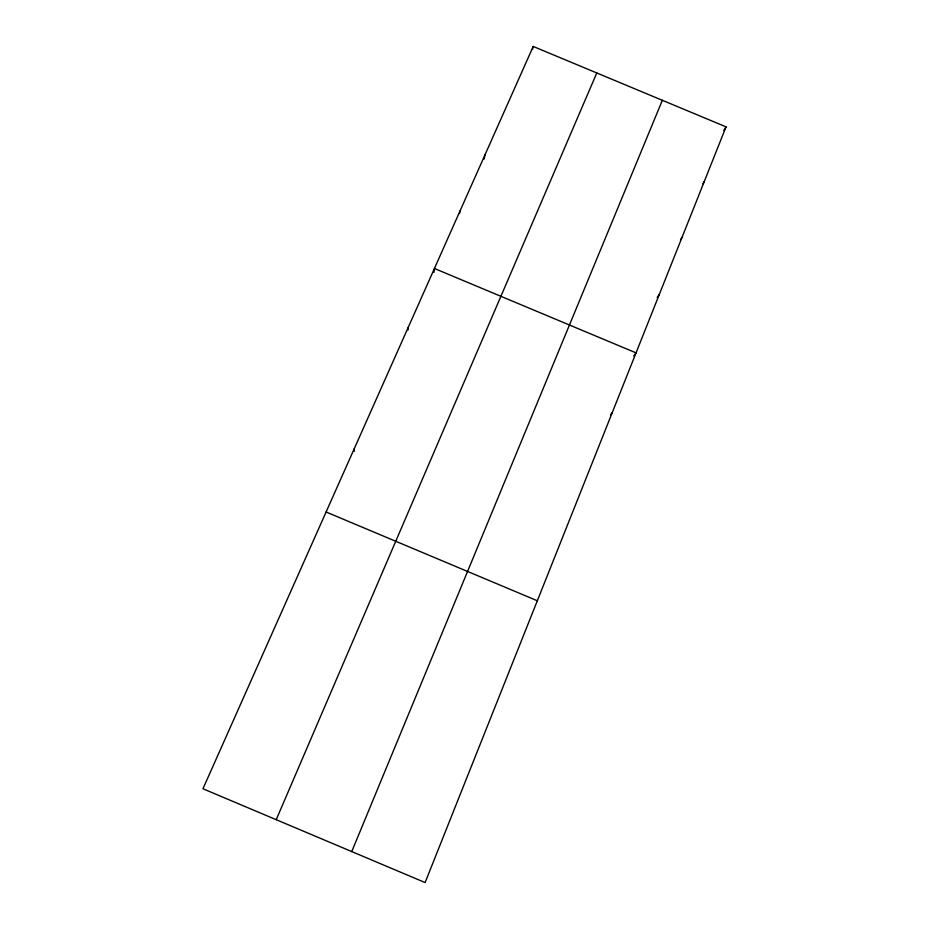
<?xml version="1.0" encoding="UTF-8"?>
<svg xmlns="http://www.w3.org/2000/svg" width="929" height="929" viewBox="0 0 929 929"><rect width="100%" height="100%" fill="white"/><g stroke="black" fill="none" stroke-linecap="round" stroke-linejoin="round"><path stroke-width="1.39" d="M408.086 329.946L408.296 327.24M433.948 272.36L434.261 269.782M459.565 213.565L459.96 211.092M484.148 159.056L484.926 154.969M532.561 49.249L533.211 46.45L726.037 126.855L425.11 882.55L202.963 788.767L533.211 46.45M351.743 851.579L662.354 100.297M276.215 819.692L596.79 72.961M723.819 130.536L726.037 126.855M702.881 183.721L704.287 181.469M680.539 239.636L682.049 237.313M657.186 297.524L659.3 294.435M633.752 355.993L636.028 352.869L434.424 268.493M610.539 414.764L612.223 412.673M326.102 511.995L537.322 600.761M354.146 448.939L354.39 451.273"/></g></svg>
